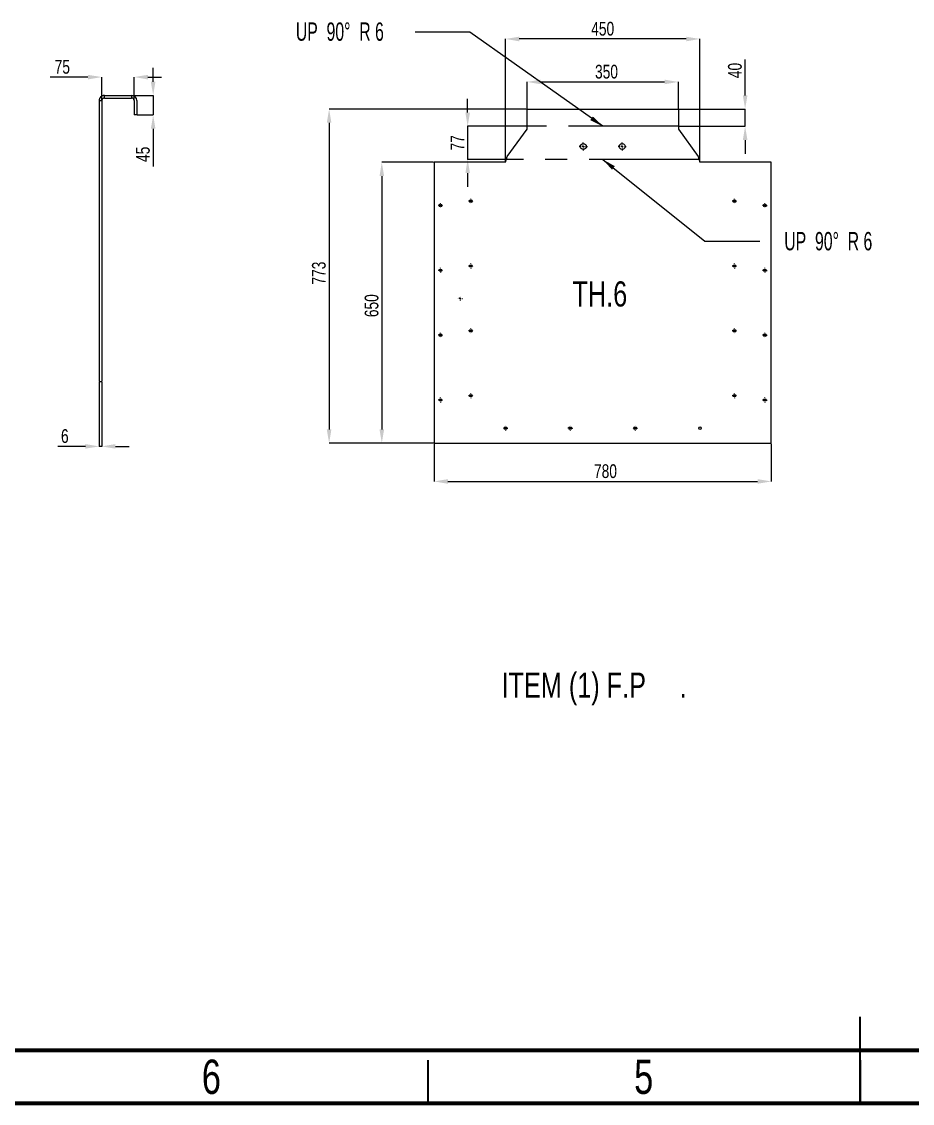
# Model space of a CAD drawing. Header units: millimetres. Extents: x 15 to 1268, y -316 to 292.
# Drawn here: x 118.3 to 221.3, y -309.9 to -184.8 of the extents above; entities that cross this region are included whole.
import ezdxf

# ---------------------------------------------------------------- set-up
doc = ezdxf.new("R2010")
doc.units = ezdxf.units.MM
doc.header["$PDSIZE"] = -1
doc.linetypes.add('CENTERX2', pattern=[20.32, 12.7, -2.54, 2.54, -2.54])
doc.layers.add('FORMAT', color=7, linetype='Continuous')
doc.styles.add('SLDTEXTSTYLE0', font='TXT', dxfattribs={"width": 0.75})
doc.styles.add('SLDTEXTSTYLE30', font='TXT', dxfattribs={"width": 0.645833})
doc.dimstyles.new('SLDDIMSTYLE0', dxfattribs={"dimtxt": 0.18, "dimasz": 1.5875, "dimexe": 0, "dimexo": 0.0625, "dimgap": 0, "dimtad": 0, "dimtih": 1, "dimtoh": 1, "dimdec": 0, "dimrnd": 1e-09, "dimzin": 0, "dimdsep": 46, "dimtxsty": 'Standard', "dimsah": 1, "dimcen": 0.09, "dimadec": 0, "dimazin": 0, "dimtfac": 1.5875, "dimtdec": 0, "dimtofl": 0, "dimtmove": 0, "dimatfit": 3, "dimfxl": 1, "dimfrac": 2, "dimtolj": 1, "dimtzin": 0, "dimarcsym": 0})
doc.dimstyles.new('SLDDIMSTYLE20', dxfattribs={"dimtxt": 1.5875, "dimasz": 1.5875, "dimexe": 0, "dimexo": 0.0625, "dimgap": 0.396875, "dimtad": 1, "dimdec": 0, "dimlfac": 20, "dimrnd": 1e-09, "dimzin": 12, "dimdsep": 46, "dimtxsty": 'SLDTEXTSTYLE0', "dimsah": 1, "dimcen": 0.09, "dimadec": 0, "dimazin": 3, "dimtfac": 1, "dimtdec": 0, "dimtofl": 0, "dimtmove": 0, "dimatfit": 3, "dimfxl": 1, "dimfrac": 2, "dimtolj": 1, "dimtzin": 12, "dimarcsym": 0})
doc.dimstyles.new('SLDDIMSTYLE23', dxfattribs={"dimtxt": 1.5875, "dimasz": 1.5875, "dimexe": 0, "dimexo": 0.0625, "dimgap": 0.396875, "dimtad": 1, "dimdec": 0, "dimlfac": 20, "dimrnd": 1e-09, "dimzin": 12, "dimdsep": 46, "dimtxsty": 'SLDTEXTSTYLE0', "dimsah": 1, "dimcen": 0.09, "dimadec": 0, "dimazin": 3, "dimtfac": 1, "dimtdec": 0, "dimtmove": 0, "dimatfit": 0, "dimfxl": 1, "dimfrac": 2, "dimtolj": 1, "dimtzin": 12, "dimarcsym": 0})

# ---------------------------------------------------------------- blocks, each defined once
blk = doc.blocks.new('*D913')
at = {"layer": 'Defpoints', "color": 0}
for p in [(131.31, -191.18), (127.56, -193.91), (131.31, -193.91)]:
    blk.add_point(p, dxfattribs=at)
at = {"layer": 'FORMAT', "color": 0, "lineweight": -2}
for p, q in [((125.97, -191.18), (121.61, -191.18)), ((127.56, -193.85), (127.56, -191.18)), ((131.31, -193.85), (131.31, -191.18)), ((132.9, -191.18), (134.49, -191.18))]:
    blk.add_line(p, q, dxfattribs=at)
at = {"layer": 'FORMAT', "color": 0}
for points in [[(125.97, -190.92), (125.97, -191.45), (127.56, -191.18)], [(132.9, -190.92), (132.9, -191.45), (131.31, -191.18)]]:
    blk.add_solid(points, dxfattribs=at)
at = {"layer": 'FORMAT', "color": 0, "insert": (123, -189.2), "char_height": 1.587, "attachment_point": 2, "style": 'SLDTEXTSTYLE0'}
blk.add_mtext('\\A1;75', dxfattribs=at)
blk = doc.blocks.new('*D914')
at = {"layer": 'Defpoints', "color": 0}
for p in [(131.01, -193.31), (133.51, -193.31), (131.61, -195.56)]:
    blk.add_point(p, dxfattribs=at)
at = {"layer": 'FORMAT', "color": 0, "lineweight": -2}
for p, q in [((133.51, -191.72), (133.51, -190.13)), ((131.07, -193.31), (133.51, -193.31)), ((133.51, -193.31), (133.51, -195.56)), ((131.67, -195.56), (133.51, -195.56)), ((133.51, -197.15), (133.51, -201.51))]:
    blk.add_line(p, q, dxfattribs=at)
at = {"layer": 'FORMAT', "color": 0}
for points in [[(133.24, -191.72), (133.77, -191.72), (133.51, -193.31)], [(133.24, -197.15), (133.77, -197.15), (133.51, -195.56)]]:
    blk.add_solid(points, dxfattribs=at)
at = {"layer": 'FORMAT', "color": 0, "insert": (131.52, -200.12), "char_height": 1.587, "attachment_point": 2, "rotation": 90, "style": 'SLDTEXTSTYLE0'}
blk.add_mtext('\\A1;45', dxfattribs=at)
blk = doc.blocks.new('*D915')
at = {"layer": 'Defpoints', "color": 0}
for p in [(127.26, -226.41), (127.56, -226.41), (127.56, -233.91)]:
    blk.add_point(p, dxfattribs=at)
at = {"layer": 'FORMAT', "color": 0, "lineweight": -2}
for p, q in [((127.26, -226.47), (127.26, -233.91)), ((127.56, -226.47), (127.56, -233.91)), ((125.67, -233.91), (122.5, -233.91)), ((127.56, -233.91), (127.26, -233.91)), ((129.15, -233.91), (130.74, -233.91))]:
    blk.add_line(p, q, dxfattribs=at)
at = {"layer": 'FORMAT', "color": 0}
for points in [[(125.67, -233.64), (125.67, -234.17), (127.26, -233.91)], [(129.15, -233.64), (129.15, -234.17), (127.56, -233.91)]]:
    blk.add_solid(points, dxfattribs=at)
at = {"layer": 'FORMAT', "color": 0, "insert": (123.29, -231.92), "char_height": 1.587, "attachment_point": 2, "style": 'SLDTEXTSTYLE0'}
blk.add_mtext('\\A1;6', dxfattribs=at)
blk = doc.blocks.new('*D923')
at = {"layer": 'Defpoints', "color": 0}
for p in [(176.75, -194.88), (153.86, -233.54), (166, -233.54)]:
    blk.add_point(p, dxfattribs=at)
at = {"layer": 'FORMAT', "color": 0, "lineweight": -2}
for p, q in [((176.69, -194.88), (153.86, -194.88)), ((153.86, -196.47), (153.86, -231.95)), ((165.94, -233.54), (153.86, -233.54))]:
    blk.add_line(p, q, dxfattribs=at)
at = {"layer": 'FORMAT', "color": 0}
for points in [[(153.59, -196.47), (154.12, -196.47), (153.86, -194.88)], [(153.59, -231.95), (154.12, -231.95), (153.86, -233.54)]]:
    blk.add_solid(points, dxfattribs=at)
at = {"layer": 'FORMAT', "color": 0, "insert": (151.87, -213.86), "char_height": 1.587, "attachment_point": 2, "rotation": 90, "style": 'SLDTEXTSTYLE0'}
blk.add_mtext('\\A1;773', dxfattribs=at)
blk = doc.blocks.new('*D924')
at = {"layer": 'Defpoints', "color": 0}
for p in [(166, -233.54), (205, -233.54), (205, -237.96)]:
    blk.add_point(p, dxfattribs=at)
at = {"layer": 'FORMAT', "color": 0, "lineweight": -2}
for p, q in [((166, -233.6), (166, -237.96)), ((205, -233.6), (205, -237.96)), ((167.59, -237.96), (203.41, -237.96))]:
    blk.add_line(p, q, dxfattribs=at)
at = {"layer": 'FORMAT', "color": 0}
for points in [[(167.59, -237.7), (167.59, -238.23), (166, -237.96)], [(203.41, -237.7), (203.41, -238.23), (205, -237.96)]]:
    blk.add_solid(points, dxfattribs=at)
at = {"layer": 'FORMAT', "color": 0, "insert": (185.82, -235.98), "char_height": 1.587, "attachment_point": 2, "style": 'SLDTEXTSTYLE0'}
blk.add_mtext('\\A1;780', dxfattribs=at)
blk = doc.blocks.new('*D925')
at = {"layer": 'Defpoints', "color": 0}
for p in [(166, -201.04), (159.95, -233.54), (166, -233.54)]:
    blk.add_point(p, dxfattribs=at)
at = {"layer": 'FORMAT', "color": 0, "lineweight": -2}
for p, q in [((165.94, -201.04), (159.95, -201.04)), ((159.95, -202.63), (159.95, -231.95)), ((165.94, -233.54), (159.95, -233.54))]:
    blk.add_line(p, q, dxfattribs=at)
at = {"layer": 'FORMAT', "color": 0}
for points in [[(159.69, -202.63), (160.22, -202.63), (159.95, -201.04)], [(159.69, -231.95), (160.22, -231.95), (159.95, -233.54)]]:
    blk.add_solid(points, dxfattribs=at)
at = {"layer": 'FORMAT', "color": 0, "insert": (157.97, -217.63), "char_height": 1.587, "attachment_point": 2, "rotation": 90, "style": 'SLDTEXTSTYLE0'}
blk.add_mtext('\\A1;650', dxfattribs=at)
blk = doc.blocks.new('*D926')
at = {"layer": 'Defpoints', "color": 0}
for p in [(194.25, -191.74), (176.75, -194.88), (194.25, -194.88)]:
    blk.add_point(p, dxfattribs=at)
at = {"layer": 'FORMAT', "color": 0, "lineweight": -2}
for p, q in [((176.75, -194.82), (176.75, -191.74)), ((178.34, -191.74), (192.66, -191.74)), ((194.25, -194.82), (194.25, -191.74))]:
    blk.add_line(p, q, dxfattribs=at)
at = {"layer": 'FORMAT', "color": 0}
for points in [[(178.34, -191.48), (178.34, -192.01), (176.75, -191.74)], [(192.66, -191.48), (192.66, -192.01), (194.25, -191.74)]]:
    blk.add_solid(points, dxfattribs=at)
at = {"layer": 'FORMAT', "color": 0, "insert": (185.94, -189.76), "char_height": 1.587, "attachment_point": 2, "style": 'SLDTEXTSTYLE0'}
blk.add_mtext('\\A1;350', dxfattribs=at)
blk = doc.blocks.new('*D927')
at = {"layer": 'Defpoints', "color": 0}
for p in [(174.25, -186.77), (174.25, -201.04), (196.75, -201.04)]:
    blk.add_point(p, dxfattribs=at)
at = {"layer": 'FORMAT', "color": 0, "lineweight": -2}
for p, q in [((174.25, -200.98), (174.25, -186.77)), ((195.16, -186.77), (175.84, -186.77)), ((196.75, -200.98), (196.75, -186.77))]:
    blk.add_line(p, q, dxfattribs=at)
at = {"layer": 'FORMAT', "color": 0}
for points in [[(175.84, -186.51), (175.84, -187.04), (174.25, -186.77)], [(195.16, -186.51), (195.16, -187.04), (196.75, -186.77)]]:
    blk.add_solid(points, dxfattribs=at)
at = {"layer": 'FORMAT', "color": 0, "insert": (185.5, -184.79), "char_height": 1.587, "attachment_point": 2, "style": 'SLDTEXTSTYLE0'}
blk.add_mtext('\\A1;450', dxfattribs=at)
blk = doc.blocks.new('*D928')
at = {"layer": 'Defpoints', "color": 0}
for p in [(194.25, -194.88), (194.25, -196.87), (201.97, -196.87)]:
    blk.add_point(p, dxfattribs=at)
at = {"layer": 'FORMAT', "color": 0, "lineweight": -2}
for p, q in [((201.97, -193.3), (201.97, -189.13)), ((194.31, -194.88), (201.97, -194.88)), ((201.97, -196.87), (201.97, -194.88)), ((194.31, -196.87), (201.97, -196.87)), ((201.97, -198.46), (201.97, -200.05))]:
    blk.add_line(p, q, dxfattribs=at)
at = {"layer": 'FORMAT', "color": 0}
for points in [[(201.71, -193.3), (202.24, -193.3), (201.97, -194.88)], [(201.71, -198.46), (202.24, -198.46), (201.97, -196.87)]]:
    blk.add_solid(points, dxfattribs=at)
at = {"layer": 'FORMAT', "color": 0, "insert": (199.99, -190.42), "char_height": 1.587, "attachment_point": 2, "rotation": 90, "style": 'SLDTEXTSTYLE0'}
blk.add_mtext('\\A1;40', dxfattribs=at)
blk = doc.blocks.new('*D929')
at = {"layer": 'Defpoints', "color": 0}
for p in [(176.75, -196.87), (169.88, -200.7), (174.36, -200.7)]:
    blk.add_point(p, dxfattribs=at)
at = {"layer": 'FORMAT', "color": 0, "lineweight": -2}
for p, q in [((169.88, -195.29), (169.88, -193.7)), ((176.69, -196.87), (169.88, -196.87)), ((169.88, -196.87), (169.88, -200.7)), ((174.3, -200.7), (169.88, -200.7)), ((169.88, -202.29), (169.88, -203.88))]:
    blk.add_line(p, q, dxfattribs=at)
at = {"layer": 'FORMAT', "color": 0}
for points in [[(169.62, -195.29), (170.15, -195.29), (169.88, -196.87)], [(169.62, -202.29), (170.15, -202.29), (169.88, -200.7)]]:
    blk.add_solid(points, dxfattribs=at)
at = {"layer": 'FORMAT', "color": 0, "insert": (167.9, -198.79), "char_height": 1.587, "attachment_point": 2, "rotation": 90, "style": 'SLDTEXTSTYLE0'}
blk.add_mtext('\\A1;77', dxfattribs=at)
blk = doc.blocks.new('SW_NOTE_0_95')
at = {"layer": 'FORMAT', "color": 0, "attachment_point": 1, "style": 'SLDTEXTSTYLE0'}
for s, insert, char_height in [('ITEM (1) F.P', (0, 3.75), 2.9104), ('.', (20.59, 3.75), 2.91)]:
    blk.add_mtext(s, dxfattribs=dict(at, insert=insert, char_height=char_height))
blk = doc.blocks.new('SW_CENTERMARKSYMBOL_94')
at = {"layer": 'FORMAT', "color": 0}
for p, q in [((-0.25, 0), (-0.475, 0)), ((0, 0), (-0.125, 0)), ((0, 0.25), (0, 0.475)), ((0, 0), (0, 0.125)), ((0, 0), (0, -0.125)), ((0, 0), (0.125, 0)), ((0.25, 0), (0.475, 0)), ((0, -0.25), (0, -0.475))]:
    blk.add_line(p, q, dxfattribs=at)
blk = doc.blocks.new('SW_CENTERMARKSYMBOL_95')
at = {"layer": 'FORMAT', "color": 0}
for p, q in [((-0.25, 0), (-0.475, 0)), ((0, 0), (-0.125, 0)), ((0, 0.25), (0, 0.475)), ((0, 0), (0, 0.125)), ((0, 0), (0, -0.125)), ((0, 0), (0.125, 0)), ((0.25, 0), (0.475, 0)), ((0, -0.25), (0, -0.475))]:
    blk.add_line(p, q, dxfattribs=at)
blk = doc.blocks.new('SW_CENTERMARKSYMBOL_96')
at = {"layer": 'FORMAT', "color": 0}
for p, q in [((-0.25, 0), (-0.275, 0)), ((0, 0), (-0.125, 0)), ((0, 0.25), (0, 0.275)), ((0, 0), (0, 0.125)), ((0, 0), (0, -0.125)), ((0, 0), (0.125, 0)), ((0.25, 0), (0.275, 0)), ((0, -0.25), (0, -0.275))]:
    blk.add_line(p, q, dxfattribs=at)
blk = doc.blocks.new('SW_CENTERMARKSYMBOL_97')
at = {"layer": 'FORMAT', "color": 0}
for p, q in [((-0.25, 0), (-0.275, 0)), ((0, 0), (-0.125, 0)), ((0, 0.25), (0, 0.275)), ((0, 0), (0, 0.125)), ((0, 0), (0, -0.125)), ((0, 0), (0.125, 0)), ((0.25, 0), (0.275, 0)), ((0, -0.25), (0, -0.275))]:
    blk.add_line(p, q, dxfattribs=at)
blk = doc.blocks.new('SW_CENTERMARKSYMBOL_98')
at = {"layer": 'FORMAT', "color": 0}
for p, q in [((-0.25, 0), (-0.275, 0)), ((0, 0), (-0.125, 0)), ((0, 0.25), (0, 0.275)), ((0, 0), (0, 0.125)), ((0, 0), (0, -0.125)), ((0, 0), (0.125, 0)), ((0.25, 0), (0.275, 0)), ((0, -0.25), (0, -0.275))]:
    blk.add_line(p, q, dxfattribs=at)
blk = doc.blocks.new('SW_CENTERMARKSYMBOL_99')
at = {"layer": 'FORMAT', "color": 0}
for p, q in [((-0.25, 0), (-0.275, 0)), ((0, 0), (-0.125, 0)), ((0, 0.25), (0, 0.275)), ((0, 0), (0, 0.125)), ((0, 0), (0, -0.125)), ((0, 0), (0.125, 0)), ((0.25, 0), (0.275, 0)), ((0, -0.25), (0, -0.275))]:
    blk.add_line(p, q, dxfattribs=at)
blk = doc.blocks.new('SW_CENTERMARKSYMBOL_100')
at = {"layer": 'FORMAT', "color": 0}
for p, q in [((-0.25, 0), (-0.275, 0)), ((0, 0), (-0.125, 0)), ((0, 0.25), (0, 0.275)), ((0, 0), (0, 0.125)), ((0, 0), (0, -0.125)), ((0, 0), (0.125, 0)), ((0.25, 0), (0.275, 0)), ((0, -0.25), (0, -0.275))]:
    blk.add_line(p, q, dxfattribs=at)
blk = doc.blocks.new('SW_CENTERMARKSYMBOL_101')
at = {"layer": 'FORMAT', "color": 0}
for p, q in [((-0.25, 0), (-0.275, 0)), ((0, 0), (-0.125, 0)), ((0, 0.25), (0, 0.275)), ((0, 0), (0, 0.125)), ((0, 0), (0, -0.125)), ((0, 0), (0.125, 0)), ((0.25, 0), (0.275, 0)), ((0, -0.25), (0, -0.275))]:
    blk.add_line(p, q, dxfattribs=at)
blk = doc.blocks.new('SW_CENTERMARKSYMBOL_102')
at = {"layer": 'FORMAT', "color": 0}
for p, q in [((-0.25, 0), (-0.275, 0)), ((0, 0), (-0.125, 0)), ((0, 0.25), (0, 0.275)), ((0, 0), (0, 0.125)), ((0, 0), (0, -0.125)), ((0, 0), (0.125, 0)), ((0.25, 0), (0.275, 0)), ((0, -0.25), (0, -0.275))]:
    blk.add_line(p, q, dxfattribs=at)
blk = doc.blocks.new('SW_CENTERMARKSYMBOL_103')
at = {"layer": 'FORMAT', "color": 0}
for p, q in [((-0.25, 0), (-0.275, 0)), ((0, 0), (-0.125, 0)), ((0, 0.25), (0, 0.275)), ((0, 0), (0, 0.125)), ((0, 0), (0, -0.125)), ((0, 0), (0.125, 0)), ((0.25, 0), (0.275, 0)), ((0, -0.25), (0, -0.275))]:
    blk.add_line(p, q, dxfattribs=at)
blk = doc.blocks.new('SW_CENTERMARKSYMBOL_104')
at = {"layer": 'FORMAT', "color": 0}
for p, q in [((-0.25, 0), (-0.275, 0)), ((0, 0), (-0.125, 0)), ((0, 0.25), (0, 0.275)), ((0, 0), (0, 0.125)), ((0, 0), (0, -0.125)), ((0, 0), (0.125, 0)), ((0.25, 0), (0.275, 0)), ((0, -0.25), (0, -0.275))]:
    blk.add_line(p, q, dxfattribs=at)
blk = doc.blocks.new('SW_CENTERMARKSYMBOL_105')
at = {"layer": 'FORMAT', "color": 0}
for p, q in [((-0.25, 0), (-0.275, 0)), ((0, 0), (-0.125, 0)), ((0, 0.25), (0, 0.275)), ((0, 0), (0, 0.125)), ((0, 0), (0, -0.125)), ((0, 0), (0.125, 0)), ((0.25, 0), (0.275, 0)), ((0, -0.25), (0, -0.275))]:
    blk.add_line(p, q, dxfattribs=at)
blk = doc.blocks.new('SW_CENTERMARKSYMBOL_106')
at = {"layer": 'FORMAT', "color": 0}
for p, q in [((-0.25, 0), (-0.275, 0)), ((0, 0), (-0.125, 0)), ((0, 0.25), (0, 0.275)), ((0, 0), (0, 0.125)), ((0, 0), (0, -0.125)), ((0, 0), (0.125, 0)), ((0.25, 0), (0.275, 0)), ((0, -0.25), (0, -0.275))]:
    blk.add_line(p, q, dxfattribs=at)
blk = doc.blocks.new('SW_CENTERMARKSYMBOL_107')
at = {"layer": 'FORMAT', "color": 0}
for p, q in [((-0.25, 0), (-0.275, 0)), ((0, 0), (-0.125, 0)), ((0, 0.25), (0, 0.275)), ((0, 0), (0, 0.125)), ((0, 0), (0, -0.125)), ((0, 0), (0.125, 0)), ((0.25, 0), (0.275, 0)), ((0, -0.25), (0, -0.275))]:
    blk.add_line(p, q, dxfattribs=at)
blk = doc.blocks.new('SW_CENTERMARKSYMBOL_108')
at = {"layer": 'FORMAT', "color": 0}
for p, q in [((-0.25, 0), (-0.275, 0)), ((0, 0), (-0.125, 0)), ((0, 0.25), (0, 0.275)), ((0, 0), (0, 0.125)), ((0, 0), (0, -0.125)), ((0, 0), (0.125, 0)), ((0.25, 0), (0.275, 0)), ((0, -0.25), (0, -0.275))]:
    blk.add_line(p, q, dxfattribs=at)
blk = doc.blocks.new('SW_CENTERMARKSYMBOL_109')
at = {"layer": 'FORMAT', "color": 0}
for p, q in [((-0.25, 0), (-0.275, 0)), ((0, 0), (-0.125, 0)), ((0, 0.25), (0, 0.275)), ((0, 0), (0, 0.125)), ((0, 0), (0, -0.125)), ((0, 0), (0.125, 0)), ((0.25, 0), (0.275, 0)), ((0, -0.25), (0, -0.275))]:
    blk.add_line(p, q, dxfattribs=at)
blk = doc.blocks.new('SW_CENTERMARKSYMBOL_110')
at = {"layer": 'FORMAT', "color": 0}
for p, q in [((-0.25, 0), (-0.275, 0)), ((0, 0), (-0.125, 0)), ((0, 0.25), (0, 0.275)), ((0, 0), (0, 0.125)), ((0, 0), (0, -0.125)), ((0, 0), (0.125, 0)), ((0.25, 0), (0.275, 0)), ((0, -0.25), (0, -0.275))]:
    blk.add_line(p, q, dxfattribs=at)
blk = doc.blocks.new('SW_CENTERMARKSYMBOL_111')
at = {"layer": 'FORMAT', "color": 0}
for p, q in [((-0.25, 0), (-0.275, 0)), ((0, 0), (-0.125, 0)), ((0, 0.25), (0, 0.275)), ((0, 0), (0, 0.125)), ((0, 0), (0, -0.125)), ((0, 0), (0.125, 0)), ((0.25, 0), (0.275, 0)), ((0, -0.25), (0, -0.275))]:
    blk.add_line(p, q, dxfattribs=at)
blk = doc.blocks.new('SW_CENTERMARKSYMBOL_112')
at = {"layer": 'FORMAT', "color": 0}
for p, q in [((-0.25, 0), (-0.275, 0)), ((0, 0), (-0.125, 0)), ((0, 0.25), (0, 0.275)), ((0, 0), (0, 0.125)), ((0, 0), (0, -0.125)), ((0, 0), (0.125, 0)), ((0.25, 0), (0.275, 0)), ((0, -0.25), (0, -0.275))]:
    blk.add_line(p, q, dxfattribs=at)
blk = doc.blocks.new('SW_CENTERMARKSYMBOL_113')
at = {"layer": 'FORMAT', "color": 0}
for p, q in [((-0.25, 0), (-0.275, 0)), ((0, 0), (-0.125, 0)), ((0, 0.25), (0, 0.275)), ((0, 0), (0, 0.125)), ((0, 0), (0, -0.125)), ((0, 0), (0.125, 0)), ((0.25, 0), (0.275, 0)), ((0, -0.25), (0, -0.275))]:
    blk.add_line(p, q, dxfattribs=at)
blk = doc.blocks.new('SW_CENTERMARKSYMBOL_114')
at = {"layer": 'FORMAT', "color": 0}
for p, q in [((-0.25, 0), (-0.275, 0)), ((0, 0), (-0.125, 0)), ((0, 0.25), (0, 0.275)), ((0, 0), (0, 0.125)), ((0, 0), (0, -0.125)), ((0, 0), (0.125, 0)), ((0.25, 0), (0.275, 0)), ((0, -0.25), (0, -0.275))]:
    blk.add_line(p, q, dxfattribs=at)
blk = doc.blocks.new('SW_CENTERMARKSYMBOL_115')
at = {"layer": 'FORMAT', "color": 0}
for p, q in [((-0.25, 0), (-0.275, 0)), ((0, 0), (-0.125, 0)), ((0, 0.25), (0, 0.275)), ((0, 0), (0, 0.125)), ((0, 0), (0, -0.125)), ((0, 0), (0.125, 0)), ((0.25, 0), (0.275, 0)), ((0, -0.25), (0, -0.275))]:
    blk.add_line(p, q, dxfattribs=at)

msp = doc.modelspace()

# ---------------------------------------------------------------- linework, layer by layer
at = {"color": 7, "linetype": 'Continuous', "lineweight": 25}
for p, q in [((127.26011619, -193.90781074), (127.56011619, -193.90781074)), ((127.26011619, -193.90781074), (127.26011619, -226.40781074)), ((127.56011619, -193.90781074), (127.56011619, -226.40781074)), ((127.86011619, -193.60781074), (127.86011619, -193.30781074)), ((127.86011619, -193.30781074), (131.01011619, -193.30781074)), ((127.86011619, -193.60781074), (131.01011619, -193.60781074)), ((131.01011619, -193.30781074), (131.01011619, -193.60781074)), ((131.31011619, -193.90781074), (131.31011619, -195.55781074)), ((131.61011619, -193.90781074), (131.61011619, -195.55781074)), ((176.75160633, -197.21241544), (176.75160633, -194.88383142)), ((176.75160633, -194.88383142), (194.25160633, -194.88383142)), ((194.25160633, -194.88383142), (194.25160633, -197.21241544)), ((131.61011619, -195.55781074), (131.31011619, -195.55781074)), ((174.46899764, -200.36241544), (176.75160633, -197.21241544)), ((194.25160633, -197.21241544), (196.53421503, -200.36241544)), ((166.00160633, -201.04099945), (166.00160633, -233.54099945)), ((174.25160633, -201.04099945), (166.00160633, -201.04099945)), ((174.25160633, -201.04099945), (174.46899764, -200.36241544)), ((196.53421503, -200.36241544), (196.75160633, -201.04099945)), ((205.00160633, -201.04099945), (196.75160633, -201.04099945)), ((205.00160633, -233.54099945), (205.00160633, -201.04099945)), ((127.26011619, -226.40781074), (127.56011619, -226.40781074)), ((166.00160633, -233.54099945), (205.00160633, -233.54099945))]:
    msp.add_line(p, q, dxfattribs=at)
at = {"color": 7, "linetype": 'CENTERX2'}
for p, q in [((194.25160633, -196.87312343), (176.75160633, -196.87312343)), ((196.64291068, -200.70170744), (174.36030199, -200.70170744))]:
    msp.add_line(p, q, dxfattribs=at)
at = {"color": 7, "linetype": 'Continuous', "lineweight": 35}
for p, q in [((215.28009953, -309.91553958), (215.28009953, -299.91353958)), ((165.28009953, -304.91453958), (165.28009953, -309.91453958)), ((215.28009953, -304.91453958), (215.28009953, -309.91453958))]:
    msp.add_line(p, q, dxfattribs=at)
at = {"color": 7, "linetype": 'Continuous', "lineweight": 70}
for p, q in [((409.68257164, -303.78101457), (20.28009953, -303.78101457)), ((415.28009953, -309.91453958), (15.28009953, -309.91453958))]:
    msp.add_line(p, q, dxfattribs=at)
at = {"color": 7, "linetype": 'Continuous', "lineweight": 25}
for centre, radius in [((183.25160633, -199.21241544), 0.35), ((187.75160633, -199.21241544), 0.35), ((166.75160633, -206.04099945), 0.15), ((170.25160633, -205.54099945), 0.15), ((200.75160633, -205.54099945), 0.15), ((204.25160633, -206.04099945), 0.15), ((166.75160633, -213.54099945), 0.15), ((170.25160633, -213.04099945), 0.15), ((200.75160633, -213.04099945), 0.15), ((204.25160633, -213.54099945), 0.15), ((166.75160633, -221.04099945), 0.15), ((170.25160633, -220.54099945), 0.15), ((200.75160633, -220.54099945), 0.15), ((204.25160633, -221.04099945), 0.15), ((166.75160633, -228.54099945), 0.15), ((170.25160633, -228.04099945), 0.15), ((200.75160633, -228.04099945), 0.15), ((204.25160633, -228.54099945), 0.15), ((174.25160633, -231.79099945), 0.15), ((181.75160633, -231.79099945), 0.15), ((189.25160633, -231.79099945), 0.15), ((196.75160633, -231.79099945), 0.15)]:
    msp.add_circle(centre, radius, dxfattribs=at)
for radius in [0.6, 0.3]:
    msp.add_arc((131.01011619, -193.90781074), radius, 0, 90, dxfattribs=at)
for points, knots in [([(127.86011619, -193.30781074), (127.8205014, -193.30781074), (127.78153171, -193.31169804), (127.72406079, -193.3231139), (127.70506884, -193.3278565), (127.66743115, -193.33925196), (127.64870418, -193.34594589), (127.59416844, -193.36853309), (127.55970817, -193.38695854), (127.51086719, -193.41954019), (127.49506488, -193.43123009), (127.46445662, -193.45631868), (127.44984655, -193.46956144), (127.40828327, -193.5110973), (127.3834683, -193.54127126), (127.35066476, -193.5902492), (127.34042755, -193.60729215), (127.32184244, -193.64201179), (127.31346028, -193.65971998), (127.29098772, -193.71385294), (127.27954701, -193.75127701), (127.26402596, -193.82881821), (127.26011619, -193.86819595), (127.26011619, -193.90781074)], [0, 0, 0, 0, 0.125, 0.125, 0.1875, 0.1875, 0.25, 0.25, 0.375, 0.375, 0.4375, 0.4375, 0.5, 0.5, 0.625, 0.625, 0.6875, 0.6875, 0.75, 0.75, 0.875, 0.875, 1, 1, 1, 1]), ([(127.86011619, -193.60781074), (127.84030233, -193.60781074), (127.82078998, -193.60975873), (127.78247263, -193.61737481), (127.76356846, -193.62308498), (127.72706731, -193.63820322), (127.70980331, -193.64744973), (127.68542573, -193.66372326), (127.67755433, -193.66955068), (127.66234395, -193.68201696), (127.65497327, -193.68869109), (127.63407413, -193.70958575), (127.62166663, -193.72471469), (127.60535418, -193.74909116), (127.60030192, -193.75749874), (127.59099568, -193.77487729), (127.58674291, -193.78386058), (127.57545315, -193.81109814), (127.56977337, -193.82980941), (127.5620993, -193.86819897), (127.56011619, -193.88799688), (127.56011619, -193.90781074)], [0, 0, 0, 0, 0.125, 0.125, 0.25, 0.25, 0.375, 0.375, 0.4375, 0.4375, 0.5, 0.5, 0.625, 0.625, 0.6875, 0.6875, 0.75, 0.75, 0.875, 0.875, 1, 1, 1, 1])]:
    msp.add_open_spline(points, degree=3, knots=knots, dxfattribs=at)

# ---------------------------------------------------------------- block references
at = {"layer": 'FORMAT'}
for name, p in [('SW_CENTERMARKSYMBOL_94', (183.25160633, -199.21241544)), ('SW_CENTERMARKSYMBOL_95', (187.75160633, -199.21241544)), ('SW_CENTERMARKSYMBOL_104', (166.75160633, -206.04099945)), ('SW_CENTERMARKSYMBOL_96', (170.25160633, -205.54099945)), ('SW_CENTERMARKSYMBOL_98', (200.75160633, -205.54099945)), ('SW_CENTERMARKSYMBOL_97', (204.25160633, -206.04099945)), ('SW_CENTERMARKSYMBOL_105', (166.75160633, -213.54099945)), ('SW_CENTERMARKSYMBOL_111', (170.25160633, -213.04099945)), ('SW_CENTERMARKSYMBOL_114', (200.75160633, -213.04099945)), ('SW_CENTERMARKSYMBOL_108', (204.25160633, -213.54099945)), ('SW_CENTERMARKSYMBOL_113', (169.00160633, -216.79099945)), ('SW_CENTERMARKSYMBOL_106', (166.75160633, -221.04099945)), ('SW_CENTERMARKSYMBOL_110', (170.25160633, -220.54099945)), ('SW_CENTERMARKSYMBOL_115', (200.75160633, -220.54099945)), ('SW_CENTERMARKSYMBOL_100', (204.25160633, -221.04099945)), ('SW_CENTERMARKSYMBOL_109', (170.25160633, -228.04099945)), ('SW_CENTERMARKSYMBOL_112', (200.75160633, -228.04099945)), ('SW_CENTERMARKSYMBOL_107', (166.75160633, -228.54099945)), ('SW_CENTERMARKSYMBOL_99', (204.25160633, -228.54099945)), ('SW_CENTERMARKSYMBOL_103', (174.25160633, -231.79099945)), ('SW_CENTERMARKSYMBOL_102', (181.75160633, -231.79099945)), ('SW_CENTERMARKSYMBOL_101', (189.25160633, -231.79099945)), ('SW_NOTE_0_95', (173.80212804, -263.83064642))]:
    msp.add_blockref(name, p, dxfattribs=at)

# ---------------------------------------------------------------- texts
at = {"color": 7, "linetype": 'Continuous', "lineweight": 0, "char_height": 3.96875, "attachment_point": 2, "style": 'SLDTEXTSTYLE0'}
for s, insert in [('6', (140.24013647, -304.85438549)), ('5', (190.24013647, -304.85438549))]:
    msp.add_mtext(s, dxfattribs=dict(at, insert=insert))
at = {"layer": 'FORMAT'}
for s, insert, char_height, attachment_point, style in [('UP  90°  R 6', (155.09685371, -184.85941726), 2.1166666667, 2, 'SLDTEXTSTYLE30'), ('UP  90°  R 6', (211.58774041, -209.10815044), 2.1166666667, 2, 'SLDTEXTSTYLE30'), ('TH.6', (182.0105759, -214.81368244), 2.910416667, 1, 'SLDTEXTSTYLE0')]:
    msp.add_mtext(s, dxfattribs=dict(at, insert=insert, char_height=char_height, attachment_point=attachment_point, style=style))

# ---------------------------------------------------------------- dimensions: what is measured, and where the dimension line sits
for base, p1, p2, dimstyle, picture, middle in [((174.25160633, -186.7738415), (196.75160633, -201.04099945), (174.25160633, -201.04099945), 'SLDDIMSTYLE20', '*D927', (185.50160633, -186.7738415)), ((131.31011619, -191.18411332), (127.56011619, -193.90781074), (131.31011619, -193.90781074), 'SLDDIMSTYLE20', '*D913', (122.99605369, -191.18411332)), ((194.25160633, -191.74209286), (176.75160633, -194.88383142), (194.25160633, -194.88383142), 'SLDDIMSTYLE20', '*D926', (185.9397453, -191.74209286)), ((127.56011619, -233.90781074), (127.26011619, -226.40781074), (127.56011619, -226.40781074), 'SLDDIMSTYLE23', '*D915', (123.29136619, -233.90781074)), ((205.00160633, -237.96199235), (166.00160633, -233.54099945), (205.00160633, -233.54099945), 'SLDDIMSTYLE20', '*D924', (185.81967234, -237.96199235))]:
    dim = msp.add_linear_dim(base=base, p1=p1, p2=p2, dimstyle=dimstyle, dxfattribs=at)
    dim.commit()
    dim.dimension.update_dxf_attribs({"geometry": picture, "text_midpoint": middle, "dimtype": 160})
for base, p1, p2, dimstyle, picture, middle in [((133.50502175, -193.30781074), (131.61011619, -195.55781074), (131.01011619, -193.30781074), 'SLDDIMSTYLE23', '*D914', (133.50502175, -200.12187324)), ((201.97156854, -196.87312343), (194.25160633, -194.88383142), (194.25160633, -196.87312343), 'SLDDIMSTYLE23', '*D928', (201.97156854, -190.41898767)), ((169.88277474, -200.70170744), (176.75160633, -196.87312343), (174.36030199, -200.70170744), 'SLDDIMSTYLE23', '*D929', (169.88277474, -198.78741544)), ((153.85813263, -233.54099945), (176.75160633, -194.88383142), (166.00160633, -233.54099945), 'SLDDIMSTYLE20', '*D923', (153.85813263, -213.8574436)), ((159.95223222, -233.54099945), (166.00160633, -201.04099945), (166.00160633, -233.54099945), 'SLDDIMSTYLE20', '*D925', (159.95223222, -217.63017857))]:
    dim = msp.add_linear_dim(base=base, p1=p1, p2=p2, angle=90, dimstyle=dimstyle, dxfattribs=at)
    dim.commit()
    dim.dimension.update_dxf_attribs({"geometry": picture, "text_midpoint": middle, "dimtype": 160})

# ---------------------------------------------------------------- leaders
for points in [[(185.50160633, -196.87312343), (170.14112037, -185.97230575), (163.79112037, -185.97230575)], [(185.50160633, -200.70170744), (197.31754878, -210.17258392), (203.66754878, -210.17258392)]]:
    msp.add_leader(points, dimstyle='SLDDIMSTYLE0', dxfattribs=at)

doc.saveas('drawing.dxf')
